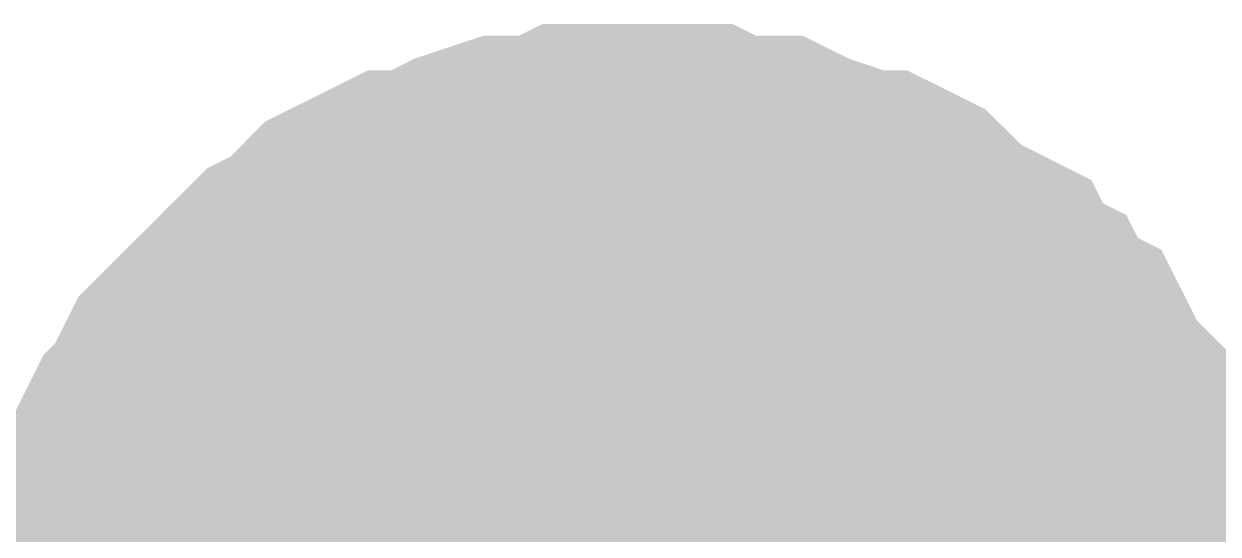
# Model space of a CAD drawing. Header units: inches. Extents: x 0 to 432, y 0 to 280.
# Drawn here: x 111.177 to 112.328, y 208.433 to 208.925 of the extents above; entities that cross this region are included whole.
import ezdxf

# ---------------------------------------------------------------- set-up
doc = ezdxf.new("R2010")
doc.units = ezdxf.units.IN
doc.layers.add('Sheet', color=255, linetype='Continuous')

msp = doc.modelspace()

# ---------------------------------------------------------------- linework, layer by layer
at = {"layer": 'Sheet'}
for points in [[(111.2518, 208.2698, 0.2997, 0.2997, 0), (111.2518, 208.2923, 0.2997, 0.2997, 0), (111.2518, 208.3259, 0.2997, 0.2997, 0), (111.2631, 208.3484, 0.2997, 0.2997, 0), (111.2631, 208.3709, 0.2997, 0.2997, 0), (111.2631, 208.3933, 0.2997, 0.2997, 0), (111.2743, 208.4158, 0.2997, 0.2997, 0), (111.2855, 208.4495, 0.2997, 0.2997, 0), (111.2968, 208.4719, 0.2997, 0.2997, 0), (111.308, 208.4944, 0.2997, 0.2997, 0), (111.3192, 208.5168, 0.2997, 0.2997, 0), (111.3305, 208.5281, 0.2997, 0.2997, 0), (111.3417, 208.5505, 0.2997, 0.2997, 0), (111.3529, 208.573, 0.2997, 0.2997, 0), (111.3754, 208.5955, 0.2997, 0.2997, 0), (111.3866, 208.6067, 0.2997, 0.2997, 0), (111.4091, 208.6291, 0.2997, 0.2997, 0), (111.4203, 208.6404, 0.2997, 0.2997, 0), (111.4428, 208.6628, 0.2997, 0.2997, 0), (111.4652, 208.6741, 0.2997, 0.2997, 0), (111.4765, 208.6853, 0.2997, 0.2997, 0), (111.4989, 208.7078, 0.2997, 0.2997, 0), (111.5214, 208.719, 0.2997, 0.2997, 0), (111.5438, 208.7302, 0.2997, 0.2997, 0), (111.5663, 208.7302, 0.2997, 0.2997, 0), (111.5888, 208.7414, 0.2997, 0.2997, 0), (111.6112, 208.7527, 0.2997, 0.2997, 0), (111.6449, 208.7639, 0.2997, 0.2997, 0), (111.6674, 208.7639, 0.2997, 0.2997, 0), (111.6898, 208.7639, 0.2997, 0.2997, 0), (111.7123, 208.7751, 0.2997, 0.2997, 0), (111.746, 208.7751, 0.2997, 0.2997, 0), (111.7685, 208.7751, 0.2997, 0.2997, 0)], [(111.2518, 208.2698, 0.2997, 0.2997, 0), (111.2518, 208.2923, 0.2997, 0.2997, 0), (111.2518, 208.3259, 0.2997, 0.2997, 0), (111.2631, 208.3484, 0.2997, 0.2997, 0), (111.2631, 208.3709, 0.2997, 0.2997, 0), (111.2631, 208.3933, 0.2997, 0.2997, 0), (111.2743, 208.4158, 0.2997, 0.2997, 0), (111.2855, 208.4495, 0.2997, 0.2997, 0), (111.2968, 208.4719, 0.2997, 0.2997, 0), (111.308, 208.4944, 0.2997, 0.2997, 0), (111.3192, 208.5168, 0.2997, 0.2997, 0), (111.3305, 208.5281, 0.2997, 0.2997, 0), (111.3417, 208.5505, 0.2997, 0.2997, 0), (111.3529, 208.573, 0.2997, 0.2997, 0), (111.3754, 208.5955, 0.2997, 0.2997, 0), (111.3866, 208.6067, 0.2997, 0.2997, 0), (111.4091, 208.6291, 0.2997, 0.2997, 0), (111.4203, 208.6404, 0.2997, 0.2997, 0), (111.4428, 208.6628, 0.2997, 0.2997, 0), (111.4652, 208.6741, 0.2997, 0.2997, 0), (111.4765, 208.6853, 0.2997, 0.2997, 0), (111.4989, 208.7078, 0.2997, 0.2997, 0), (111.5214, 208.719, 0.2997, 0.2997, 0), (111.5438, 208.7302, 0.2997, 0.2997, 0), (111.5663, 208.7302, 0.2997, 0.2997, 0), (111.5888, 208.7414, 0.2997, 0.2997, 0), (111.6112, 208.7527, 0.2997, 0.2997, 0), (111.6449, 208.7639, 0.2997, 0.2997, 0), (111.6674, 208.7639, 0.2997, 0.2997, 0), (111.6898, 208.7639, 0.2997, 0.2997, 0), (111.7123, 208.7751, 0.2997, 0.2997, 0), (111.746, 208.7751, 0.2997, 0.2997, 0), (111.7685, 208.7751, 0.2997, 0.2997, 0)], [(111.2518, 208.2698, 0.2997, 0.2997, 0), (111.2518, 208.2923, 0.2997, 0.2997, 0), (111.2518, 208.3259, 0.2997, 0.2997, 0), (111.2631, 208.3484, 0.2997, 0.2997, 0), (111.2631, 208.3709, 0.2997, 0.2997, 0), (111.2631, 208.3933, 0.2997, 0.2997, 0), (111.2743, 208.4158, 0.2997, 0.2997, 0), (111.2855, 208.4495, 0.2997, 0.2997, 0), (111.2968, 208.4719, 0.2997, 0.2997, 0), (111.308, 208.4944, 0.2997, 0.2997, 0), (111.3192, 208.5168, 0.2997, 0.2997, 0), (111.3305, 208.5281, 0.2997, 0.2997, 0), (111.3417, 208.5505, 0.2997, 0.2997, 0), (111.3529, 208.573, 0.2997, 0.2997, 0), (111.3754, 208.5955, 0.2997, 0.2997, 0), (111.3866, 208.6067, 0.2997, 0.2997, 0), (111.4091, 208.6291, 0.2997, 0.2997, 0), (111.4203, 208.6404, 0.2997, 0.2997, 0), (111.4428, 208.6628, 0.2997, 0.2997, 0), (111.4652, 208.6741, 0.2997, 0.2997, 0), (111.4765, 208.6853, 0.2997, 0.2997, 0), (111.4989, 208.7078, 0.2997, 0.2997, 0), (111.5214, 208.719, 0.2997, 0.2997, 0), (111.5438, 208.7302, 0.2997, 0.2997, 0), (111.5663, 208.7302, 0.2997, 0.2997, 0), (111.5888, 208.7414, 0.2997, 0.2997, 0), (111.6112, 208.7527, 0.2997, 0.2997, 0), (111.6449, 208.7639, 0.2997, 0.2997, 0), (111.6674, 208.7639, 0.2997, 0.2997, 0), (111.6898, 208.7639, 0.2997, 0.2997, 0), (111.7123, 208.7751, 0.2997, 0.2997, 0), (111.746, 208.7751, 0.2997, 0.2997, 0), (111.7685, 208.7751, 0.2997, 0.2997, 0)], [(111.2518, 208.2698, 0.2997, 0.2997, 0), (111.2518, 208.2923, 0.2997, 0.2997, 0), (111.2518, 208.3259, 0.2997, 0.2997, 0), (111.2631, 208.3484, 0.2997, 0.2997, 0), (111.2631, 208.3709, 0.2997, 0.2997, 0), (111.2631, 208.3933, 0.2997, 0.2997, 0), (111.2743, 208.4158, 0.2997, 0.2997, 0), (111.2855, 208.4495, 0.2997, 0.2997, 0), (111.2968, 208.4719, 0.2997, 0.2997, 0), (111.308, 208.4944, 0.2997, 0.2997, 0), (111.3192, 208.5168, 0.2997, 0.2997, 0), (111.3305, 208.5281, 0.2997, 0.2997, 0), (111.3417, 208.5505, 0.2997, 0.2997, 0), (111.3529, 208.573, 0.2997, 0.2997, 0), (111.3754, 208.5955, 0.2997, 0.2997, 0), (111.3866, 208.6067, 0.2997, 0.2997, 0), (111.4091, 208.6291, 0.2997, 0.2997, 0), (111.4203, 208.6404, 0.2997, 0.2997, 0), (111.4428, 208.6628, 0.2997, 0.2997, 0), (111.4652, 208.6741, 0.2997, 0.2997, 0), (111.4765, 208.6853, 0.2997, 0.2997, 0), (111.4989, 208.7078, 0.2997, 0.2997, 0), (111.5214, 208.719, 0.2997, 0.2997, 0), (111.5438, 208.7302, 0.2997, 0.2997, 0), (111.5663, 208.7302, 0.2997, 0.2997, 0), (111.5888, 208.7414, 0.2997, 0.2997, 0), (111.6112, 208.7527, 0.2997, 0.2997, 0), (111.6449, 208.7639, 0.2997, 0.2997, 0), (111.6674, 208.7639, 0.2997, 0.2997, 0), (111.6898, 208.7639, 0.2997, 0.2997, 0), (111.7123, 208.7751, 0.2997, 0.2997, 0), (111.746, 208.7751, 0.2997, 0.2997, 0), (111.7685, 208.7751, 0.2997, 0.2997, 0)], [(111.7685, 208.7751, 0.2997, 0.2997, 0), (111.7685, 208.7751, 0.2997, 0.2997, 0)], [(111.7685, 208.7751, 0.2997, 0.2997, 0), (111.7909, 208.7751, 0.2997, 0.2997, 0), (111.8246, 208.7751, 0.2997, 0.2997, 0), (111.8471, 208.7639, 0.2997, 0.2997, 0), (111.8695, 208.7639, 0.2997, 0.2997, 0), (111.892, 208.7639, 0.2997, 0.2997, 0), (111.9145, 208.7527, 0.2997, 0.2997, 0), (111.9481, 208.7414, 0.2997, 0.2997, 0), (111.9706, 208.7302, 0.2997, 0.2997, 0), (111.9931, 208.7302, 0.2997, 0.2997, 0), (112.0155, 208.719, 0.2997, 0.2997, 0), (112.0268, 208.7078, 0.2997, 0.2997, 0), (112.0492, 208.6853, 0.2997, 0.2997, 0), (112.0717, 208.6741, 0.2997, 0.2997, 0), (112.0941, 208.6628, 0.2997, 0.2997, 0), (112.1054, 208.6404, 0.2997, 0.2997, 0), (112.1278, 208.6291, 0.2997, 0.2997, 0), (112.1391, 208.6067, 0.2997, 0.2997, 0), (112.1615, 208.5955, 0.2997, 0.2997, 0), (112.1728, 208.573, 0.2997, 0.2997, 0), (112.184, 208.5505, 0.2997, 0.2997, 0), (112.2065, 208.5281, 0.2997, 0.2997, 0), (112.2177, 208.5168, 0.2997, 0.2997, 0), (112.2289, 208.4944, 0.2997, 0.2997, 0), (112.2289, 208.4719, 0.2997, 0.2997, 0), (112.2401, 208.4495, 0.2997, 0.2997, 0), (112.2514, 208.4158, 0.2997, 0.2997, 0), (112.2626, 208.3933, 0.2997, 0.2997, 0), (112.2626, 208.3709, 0.2997, 0.2997, 0), (112.2626, 208.3484, 0.2997, 0.2997, 0), (112.2738, 208.3259, 0.2997, 0.2997, 0), (112.2738, 208.2923, 0.2997, 0.2997, 0), (112.2738, 208.2698, 0.2997, 0.2997, 0)], [(111.7685, 208.7751, 0.2997, 0.2997, 0), (111.7685, 208.7751, 0.2997, 0.2997, 0)], [(111.7685, 208.7751, 0.2997, 0.2997, 0), (111.7909, 208.7751, 0.2997, 0.2997, 0), (111.8246, 208.7751, 0.2997, 0.2997, 0), (111.8471, 208.7639, 0.2997, 0.2997, 0), (111.8695, 208.7639, 0.2997, 0.2997, 0), (111.892, 208.7639, 0.2997, 0.2997, 0), (111.9145, 208.7527, 0.2997, 0.2997, 0), (111.9481, 208.7414, 0.2997, 0.2997, 0), (111.9706, 208.7302, 0.2997, 0.2997, 0), (111.9931, 208.7302, 0.2997, 0.2997, 0), (112.0155, 208.719, 0.2997, 0.2997, 0), (112.0268, 208.7078, 0.2997, 0.2997, 0), (112.0492, 208.6853, 0.2997, 0.2997, 0), (112.0717, 208.6741, 0.2997, 0.2997, 0), (112.0941, 208.6628, 0.2997, 0.2997, 0), (112.1054, 208.6404, 0.2997, 0.2997, 0), (112.1278, 208.6291, 0.2997, 0.2997, 0), (112.1391, 208.6067, 0.2997, 0.2997, 0), (112.1615, 208.5955, 0.2997, 0.2997, 0), (112.1728, 208.573, 0.2997, 0.2997, 0), (112.184, 208.5505, 0.2997, 0.2997, 0), (112.2065, 208.5281, 0.2997, 0.2997, 0), (112.2177, 208.5168, 0.2997, 0.2997, 0), (112.2289, 208.4944, 0.2997, 0.2997, 0), (112.2289, 208.4719, 0.2997, 0.2997, 0), (112.2401, 208.4495, 0.2997, 0.2997, 0), (112.2514, 208.4158, 0.2997, 0.2997, 0), (112.2626, 208.3933, 0.2997, 0.2997, 0), (112.2626, 208.3709, 0.2997, 0.2997, 0), (112.2626, 208.3484, 0.2997, 0.2997, 0), (112.2738, 208.3259, 0.2997, 0.2997, 0), (112.2738, 208.2923, 0.2997, 0.2997, 0), (112.2738, 208.2698, 0.2997, 0.2997, 0)], [(111.7685, 208.7751, 0.2997, 0.2997, 0), (111.7685, 208.7751, 0.2997, 0.2997, 0)], [(111.7685, 208.7751, 0.2997, 0.2997, 0), (111.7909, 208.7751, 0.2997, 0.2997, 0), (111.8246, 208.7751, 0.2997, 0.2997, 0), (111.8471, 208.7639, 0.2997, 0.2997, 0), (111.8695, 208.7639, 0.2997, 0.2997, 0), (111.892, 208.7639, 0.2997, 0.2997, 0), (111.9145, 208.7527, 0.2997, 0.2997, 0), (111.9481, 208.7414, 0.2997, 0.2997, 0), (111.9706, 208.7302, 0.2997, 0.2997, 0), (111.9931, 208.7302, 0.2997, 0.2997, 0), (112.0155, 208.719, 0.2997, 0.2997, 0), (112.0268, 208.7078, 0.2997, 0.2997, 0), (112.0492, 208.6853, 0.2997, 0.2997, 0), (112.0717, 208.6741, 0.2997, 0.2997, 0), (112.0941, 208.6628, 0.2997, 0.2997, 0), (112.1054, 208.6404, 0.2997, 0.2997, 0), (112.1278, 208.6291, 0.2997, 0.2997, 0), (112.1391, 208.6067, 0.2997, 0.2997, 0), (112.1615, 208.5955, 0.2997, 0.2997, 0), (112.1728, 208.573, 0.2997, 0.2997, 0), (112.184, 208.5505, 0.2997, 0.2997, 0), (112.2065, 208.5281, 0.2997, 0.2997, 0), (112.2177, 208.5168, 0.2997, 0.2997, 0), (112.2289, 208.4944, 0.2997, 0.2997, 0), (112.2289, 208.4719, 0.2997, 0.2997, 0), (112.2401, 208.4495, 0.2997, 0.2997, 0), (112.2514, 208.4158, 0.2997, 0.2997, 0), (112.2626, 208.3933, 0.2997, 0.2997, 0), (112.2626, 208.3709, 0.2997, 0.2997, 0), (112.2626, 208.3484, 0.2997, 0.2997, 0), (112.2738, 208.3259, 0.2997, 0.2997, 0), (112.2738, 208.2923, 0.2997, 0.2997, 0), (112.2738, 208.2698, 0.2997, 0.2997, 0)], [(111.7685, 208.7751, 0.2997, 0.2997, 0), (111.7685, 208.7751, 0.2997, 0.2997, 0)], [(111.7685, 208.7751, 0.2997, 0.2997, 0), (111.7909, 208.7751, 0.2997, 0.2997, 0), (111.8246, 208.7751, 0.2997, 0.2997, 0), (111.8471, 208.7639, 0.2997, 0.2997, 0), (111.8695, 208.7639, 0.2997, 0.2997, 0), (111.892, 208.7639, 0.2997, 0.2997, 0), (111.9145, 208.7527, 0.2997, 0.2997, 0), (111.9481, 208.7414, 0.2997, 0.2997, 0), (111.9706, 208.7302, 0.2997, 0.2997, 0), (111.9931, 208.7302, 0.2997, 0.2997, 0), (112.0155, 208.719, 0.2997, 0.2997, 0), (112.0268, 208.7078, 0.2997, 0.2997, 0), (112.0492, 208.6853, 0.2997, 0.2997, 0), (112.0717, 208.6741, 0.2997, 0.2997, 0), (112.0941, 208.6628, 0.2997, 0.2997, 0), (112.1054, 208.6404, 0.2997, 0.2997, 0), (112.1278, 208.6291, 0.2997, 0.2997, 0), (112.1391, 208.6067, 0.2997, 0.2997, 0), (112.1615, 208.5955, 0.2997, 0.2997, 0), (112.1728, 208.573, 0.2997, 0.2997, 0), (112.184, 208.5505, 0.2997, 0.2997, 0), (112.2065, 208.5281, 0.2997, 0.2997, 0), (112.2177, 208.5168, 0.2997, 0.2997, 0), (112.2289, 208.4944, 0.2997, 0.2997, 0), (112.2289, 208.4719, 0.2997, 0.2997, 0), (112.2401, 208.4495, 0.2997, 0.2997, 0), (112.2514, 208.4158, 0.2997, 0.2997, 0), (112.2626, 208.3933, 0.2997, 0.2997, 0), (112.2626, 208.3709, 0.2997, 0.2997, 0), (112.2626, 208.3484, 0.2997, 0.2997, 0), (112.2738, 208.3259, 0.2997, 0.2997, 0), (112.2738, 208.2923, 0.2997, 0.2997, 0), (112.2738, 208.2698, 0.2997, 0.2997, 0)], [(111.2631, 208.3709, 0.0991, 0.0991, 0), (111.2631, 208.3933, 0.0991, 0.0991, 0), (111.2743, 208.4158, 0.0991, 0.0991, 0), (111.2855, 208.4495, 0.0991, 0.0991, 0), (111.2968, 208.4719, 0.0991, 0.0991, 0), (111.308, 208.4944, 0.0991, 0.0991, 0), (111.3192, 208.5168, 0.0991, 0.0991, 0), (111.3305, 208.5281, 0.0991, 0.0991, 0), (111.3417, 208.5505, 0.0991, 0.0991, 0), (111.3529, 208.573, 0.0991, 0.0991, 0), (111.3754, 208.5955, 0.0991, 0.0991, 0), (111.3866, 208.6067, 0.0991, 0.0991, 0), (111.4091, 208.6291, 0.0991, 0.0991, 0), (111.4203, 208.6404, 0.0991, 0.0991, 0), (111.4428, 208.6628, 0.0991, 0.0991, 0), (111.4652, 208.6741, 0.0991, 0.0991, 0), (111.4765, 208.6853, 0.0991, 0.0991, 0), (111.4989, 208.7078, 0.0991, 0.0991, 0), (111.5214, 208.719, 0.0991, 0.0991, 0), (111.5438, 208.7302, 0.0991, 0.0991, 0), (111.5663, 208.7302, 0.0991, 0.0991, 0), (111.5888, 208.7414, 0.0991, 0.0991, 0), (111.6112, 208.7527, 0.0991, 0.0991, 0), (111.6449, 208.7639, 0.0991, 0.0991, 0), (111.6674, 208.7639, 0.0991, 0.0991, 0), (111.6898, 208.7639, 0.0991, 0.0991, 0), (111.7123, 208.7751, 0.0991, 0.0991, 0), (111.746, 208.7751, 0.0991, 0.0991, 0), (111.7685, 208.7751, 0.0991, 0.0991, 0)], [(111.2631, 208.3709, 0.0991, 0.0991, 0), (111.2631, 208.3933, 0.0991, 0.0991, 0), (111.2743, 208.4158, 0.0991, 0.0991, 0), (111.2855, 208.4495, 0.0991, 0.0991, 0), (111.2968, 208.4719, 0.0991, 0.0991, 0), (111.308, 208.4944, 0.0991, 0.0991, 0), (111.3192, 208.5168, 0.0991, 0.0991, 0), (111.3305, 208.5281, 0.0991, 0.0991, 0), (111.3417, 208.5505, 0.0991, 0.0991, 0), (111.3529, 208.573, 0.0991, 0.0991, 0), (111.3754, 208.5955, 0.0991, 0.0991, 0), (111.3866, 208.6067, 0.0991, 0.0991, 0), (111.4091, 208.6291, 0.0991, 0.0991, 0), (111.4203, 208.6404, 0.0991, 0.0991, 0), (111.4428, 208.6628, 0.0991, 0.0991, 0), (111.4652, 208.6741, 0.0991, 0.0991, 0), (111.4765, 208.6853, 0.0991, 0.0991, 0), (111.4989, 208.7078, 0.0991, 0.0991, 0), (111.5214, 208.719, 0.0991, 0.0991, 0), (111.5438, 208.7302, 0.0991, 0.0991, 0), (111.5663, 208.7302, 0.0991, 0.0991, 0), (111.5888, 208.7414, 0.0991, 0.0991, 0), (111.6112, 208.7527, 0.0991, 0.0991, 0), (111.6449, 208.7639, 0.0991, 0.0991, 0), (111.6674, 208.7639, 0.0991, 0.0991, 0), (111.6898, 208.7639, 0.0991, 0.0991, 0), (111.7123, 208.7751, 0.0991, 0.0991, 0), (111.746, 208.7751, 0.0991, 0.0991, 0), (111.7685, 208.7751, 0.0991, 0.0991, 0)], [(111.2631, 208.3709, 0.0991, 0.0991, 0), (111.2631, 208.3933, 0.0991, 0.0991, 0), (111.2743, 208.4158, 0.0991, 0.0991, 0), (111.2855, 208.4495, 0.0991, 0.0991, 0), (111.2968, 208.4719, 0.0991, 0.0991, 0), (111.308, 208.4944, 0.0991, 0.0991, 0), (111.3192, 208.5168, 0.0991, 0.0991, 0), (111.3305, 208.5281, 0.0991, 0.0991, 0), (111.3417, 208.5505, 0.0991, 0.0991, 0), (111.3529, 208.573, 0.0991, 0.0991, 0), (111.3754, 208.5955, 0.0991, 0.0991, 0), (111.3866, 208.6067, 0.0991, 0.0991, 0), (111.4091, 208.6291, 0.0991, 0.0991, 0), (111.4203, 208.6404, 0.0991, 0.0991, 0), (111.4428, 208.6628, 0.0991, 0.0991, 0), (111.4652, 208.6741, 0.0991, 0.0991, 0), (111.4765, 208.6853, 0.0991, 0.0991, 0), (111.4989, 208.7078, 0.0991, 0.0991, 0), (111.5214, 208.719, 0.0991, 0.0991, 0), (111.5438, 208.7302, 0.0991, 0.0991, 0), (111.5663, 208.7302, 0.0991, 0.0991, 0), (111.5888, 208.7414, 0.0991, 0.0991, 0), (111.6112, 208.7527, 0.0991, 0.0991, 0), (111.6449, 208.7639, 0.0991, 0.0991, 0), (111.6674, 208.7639, 0.0991, 0.0991, 0), (111.6898, 208.7639, 0.0991, 0.0991, 0), (111.7123, 208.7751, 0.0991, 0.0991, 0), (111.746, 208.7751, 0.0991, 0.0991, 0), (111.7685, 208.7751, 0.0991, 0.0991, 0)], [(111.2631, 208.3709, 0.0991, 0.0991, 0), (111.2631, 208.3933, 0.0991, 0.0991, 0), (111.2743, 208.4158, 0.0991, 0.0991, 0), (111.2855, 208.4495, 0.0991, 0.0991, 0), (111.2968, 208.4719, 0.0991, 0.0991, 0), (111.308, 208.4944, 0.0991, 0.0991, 0), (111.3192, 208.5168, 0.0991, 0.0991, 0), (111.3305, 208.5281, 0.0991, 0.0991, 0), (111.3417, 208.5505, 0.0991, 0.0991, 0), (111.3529, 208.573, 0.0991, 0.0991, 0), (111.3754, 208.5955, 0.0991, 0.0991, 0), (111.3866, 208.6067, 0.0991, 0.0991, 0), (111.4091, 208.6291, 0.0991, 0.0991, 0), (111.4203, 208.6404, 0.0991, 0.0991, 0), (111.4428, 208.6628, 0.0991, 0.0991, 0), (111.4652, 208.6741, 0.0991, 0.0991, 0), (111.4765, 208.6853, 0.0991, 0.0991, 0), (111.4989, 208.7078, 0.0991, 0.0991, 0), (111.5214, 208.719, 0.0991, 0.0991, 0), (111.5438, 208.7302, 0.0991, 0.0991, 0), (111.5663, 208.7302, 0.0991, 0.0991, 0), (111.5888, 208.7414, 0.0991, 0.0991, 0), (111.6112, 208.7527, 0.0991, 0.0991, 0), (111.6449, 208.7639, 0.0991, 0.0991, 0), (111.6674, 208.7639, 0.0991, 0.0991, 0), (111.6898, 208.7639, 0.0991, 0.0991, 0), (111.7123, 208.7751, 0.0991, 0.0991, 0), (111.746, 208.7751, 0.0991, 0.0991, 0), (111.7685, 208.7751, 0.0991, 0.0991, 0)], [(111.7685, 208.7751, 0.0991, 0.0991, 0), (111.7685, 208.7751, 0.0991, 0.0991, 0)], [(111.7685, 208.7751, 0.0991, 0.0991, 0), (111.7909, 208.7751, 0.0991, 0.0991, 0), (111.8246, 208.7751, 0.0991, 0.0991, 0), (111.8471, 208.7639, 0.0991, 0.0991, 0), (111.8695, 208.7639, 0.0991, 0.0991, 0), (111.892, 208.7639, 0.0991, 0.0991, 0), (111.9145, 208.7527, 0.0991, 0.0991, 0), (111.9481, 208.7414, 0.0991, 0.0991, 0), (111.9706, 208.7302, 0.0991, 0.0991, 0), (111.9931, 208.7302, 0.0991, 0.0991, 0), (112.0155, 208.719, 0.0991, 0.0991, 0), (112.0268, 208.7078, 0.0991, 0.0991, 0), (112.0492, 208.6853, 0.0991, 0.0991, 0), (112.0717, 208.6741, 0.0991, 0.0991, 0), (112.0941, 208.6628, 0.0991, 0.0991, 0), (112.1054, 208.6404, 0.0991, 0.0991, 0), (112.1278, 208.6291, 0.0991, 0.0991, 0), (112.1391, 208.6067, 0.0991, 0.0991, 0), (112.1615, 208.5955, 0.0991, 0.0991, 0), (112.1728, 208.573, 0.0991, 0.0991, 0), (112.184, 208.5505, 0.0991, 0.0991, 0), (112.2065, 208.5281, 0.0991, 0.0991, 0), (112.2177, 208.5168, 0.0991, 0.0991, 0), (112.2289, 208.4944, 0.0991, 0.0991, 0), (112.2289, 208.4719, 0.0991, 0.0991, 0), (112.2401, 208.4495, 0.0991, 0.0991, 0), (112.2514, 208.4158, 0.0991, 0.0991, 0), (112.2626, 208.3933, 0.0991, 0.0991, 0), (112.2626, 208.3709, 0.0991, 0.0991, 0)], [(111.7685, 208.7751, 0.0991, 0.0991, 0), (111.7685, 208.7751, 0.0991, 0.0991, 0)], [(111.7685, 208.7751, 0.0991, 0.0991, 0), (111.7909, 208.7751, 0.0991, 0.0991, 0), (111.8246, 208.7751, 0.0991, 0.0991, 0), (111.8471, 208.7639, 0.0991, 0.0991, 0), (111.8695, 208.7639, 0.0991, 0.0991, 0), (111.892, 208.7639, 0.0991, 0.0991, 0), (111.9145, 208.7527, 0.0991, 0.0991, 0), (111.9481, 208.7414, 0.0991, 0.0991, 0), (111.9706, 208.7302, 0.0991, 0.0991, 0), (111.9931, 208.7302, 0.0991, 0.0991, 0), (112.0155, 208.719, 0.0991, 0.0991, 0), (112.0268, 208.7078, 0.0991, 0.0991, 0), (112.0492, 208.6853, 0.0991, 0.0991, 0), (112.0717, 208.6741, 0.0991, 0.0991, 0), (112.0941, 208.6628, 0.0991, 0.0991, 0), (112.1054, 208.6404, 0.0991, 0.0991, 0), (112.1278, 208.6291, 0.0991, 0.0991, 0), (112.1391, 208.6067, 0.0991, 0.0991, 0), (112.1615, 208.5955, 0.0991, 0.0991, 0), (112.1728, 208.573, 0.0991, 0.0991, 0), (112.184, 208.5505, 0.0991, 0.0991, 0), (112.2065, 208.5281, 0.0991, 0.0991, 0), (112.2177, 208.5168, 0.0991, 0.0991, 0), (112.2289, 208.4944, 0.0991, 0.0991, 0), (112.2289, 208.4719, 0.0991, 0.0991, 0), (112.2401, 208.4495, 0.0991, 0.0991, 0), (112.2514, 208.4158, 0.0991, 0.0991, 0), (112.2626, 208.3933, 0.0991, 0.0991, 0), (112.2626, 208.3709, 0.0991, 0.0991, 0)], [(111.7685, 208.7751, 0.0991, 0.0991, 0), (111.7685, 208.7751, 0.0991, 0.0991, 0)], [(111.7685, 208.7751, 0.0991, 0.0991, 0), (111.7909, 208.7751, 0.0991, 0.0991, 0), (111.8246, 208.7751, 0.0991, 0.0991, 0), (111.8471, 208.7639, 0.0991, 0.0991, 0), (111.8695, 208.7639, 0.0991, 0.0991, 0), (111.892, 208.7639, 0.0991, 0.0991, 0), (111.9145, 208.7527, 0.0991, 0.0991, 0), (111.9481, 208.7414, 0.0991, 0.0991, 0), (111.9706, 208.7302, 0.0991, 0.0991, 0), (111.9931, 208.7302, 0.0991, 0.0991, 0), (112.0155, 208.719, 0.0991, 0.0991, 0), (112.0268, 208.7078, 0.0991, 0.0991, 0), (112.0492, 208.6853, 0.0991, 0.0991, 0), (112.0717, 208.6741, 0.0991, 0.0991, 0), (112.0941, 208.6628, 0.0991, 0.0991, 0), (112.1054, 208.6404, 0.0991, 0.0991, 0), (112.1278, 208.6291, 0.0991, 0.0991, 0), (112.1391, 208.6067, 0.0991, 0.0991, 0), (112.1615, 208.5955, 0.0991, 0.0991, 0), (112.1728, 208.573, 0.0991, 0.0991, 0), (112.184, 208.5505, 0.0991, 0.0991, 0), (112.2065, 208.5281, 0.0991, 0.0991, 0), (112.2177, 208.5168, 0.0991, 0.0991, 0), (112.2289, 208.4944, 0.0991, 0.0991, 0), (112.2289, 208.4719, 0.0991, 0.0991, 0), (112.2401, 208.4495, 0.0991, 0.0991, 0), (112.2514, 208.4158, 0.0991, 0.0991, 0), (112.2626, 208.3933, 0.0991, 0.0991, 0), (112.2626, 208.3709, 0.0991, 0.0991, 0)], [(111.7685, 208.7751, 0.0991, 0.0991, 0), (111.7685, 208.7751, 0.0991, 0.0991, 0)], [(111.7685, 208.7751, 0.0991, 0.0991, 0), (111.7909, 208.7751, 0.0991, 0.0991, 0), (111.8246, 208.7751, 0.0991, 0.0991, 0), (111.8471, 208.7639, 0.0991, 0.0991, 0), (111.8695, 208.7639, 0.0991, 0.0991, 0), (111.892, 208.7639, 0.0991, 0.0991, 0), (111.9145, 208.7527, 0.0991, 0.0991, 0), (111.9481, 208.7414, 0.0991, 0.0991, 0), (111.9706, 208.7302, 0.0991, 0.0991, 0), (111.9931, 208.7302, 0.0991, 0.0991, 0), (112.0155, 208.719, 0.0991, 0.0991, 0), (112.0268, 208.7078, 0.0991, 0.0991, 0), (112.0492, 208.6853, 0.0991, 0.0991, 0), (112.0717, 208.6741, 0.0991, 0.0991, 0), (112.0941, 208.6628, 0.0991, 0.0991, 0), (112.1054, 208.6404, 0.0991, 0.0991, 0), (112.1278, 208.6291, 0.0991, 0.0991, 0), (112.1391, 208.6067, 0.0991, 0.0991, 0), (112.1615, 208.5955, 0.0991, 0.0991, 0), (112.1728, 208.573, 0.0991, 0.0991, 0), (112.184, 208.5505, 0.0991, 0.0991, 0), (112.2065, 208.5281, 0.0991, 0.0991, 0), (112.2177, 208.5168, 0.0991, 0.0991, 0), (112.2289, 208.4944, 0.0991, 0.0991, 0), (112.2289, 208.4719, 0.0991, 0.0991, 0), (112.2401, 208.4495, 0.0991, 0.0991, 0), (112.2514, 208.4158, 0.0991, 0.0991, 0), (112.2626, 208.3933, 0.0991, 0.0991, 0), (112.2626, 208.3709, 0.0991, 0.0991, 0)]]:
    msp.add_lwpolyline(points, format="xyseb", dxfattribs=at)
msp.add_lwpolyline([(111.506, 208.28, 0.508, 0.508, 1), (112.014, 208.28, 0.508, 0.508, 1)], format="xyseb", close=True, dxfattribs=at)

doc.saveas('drawing.dxf')
